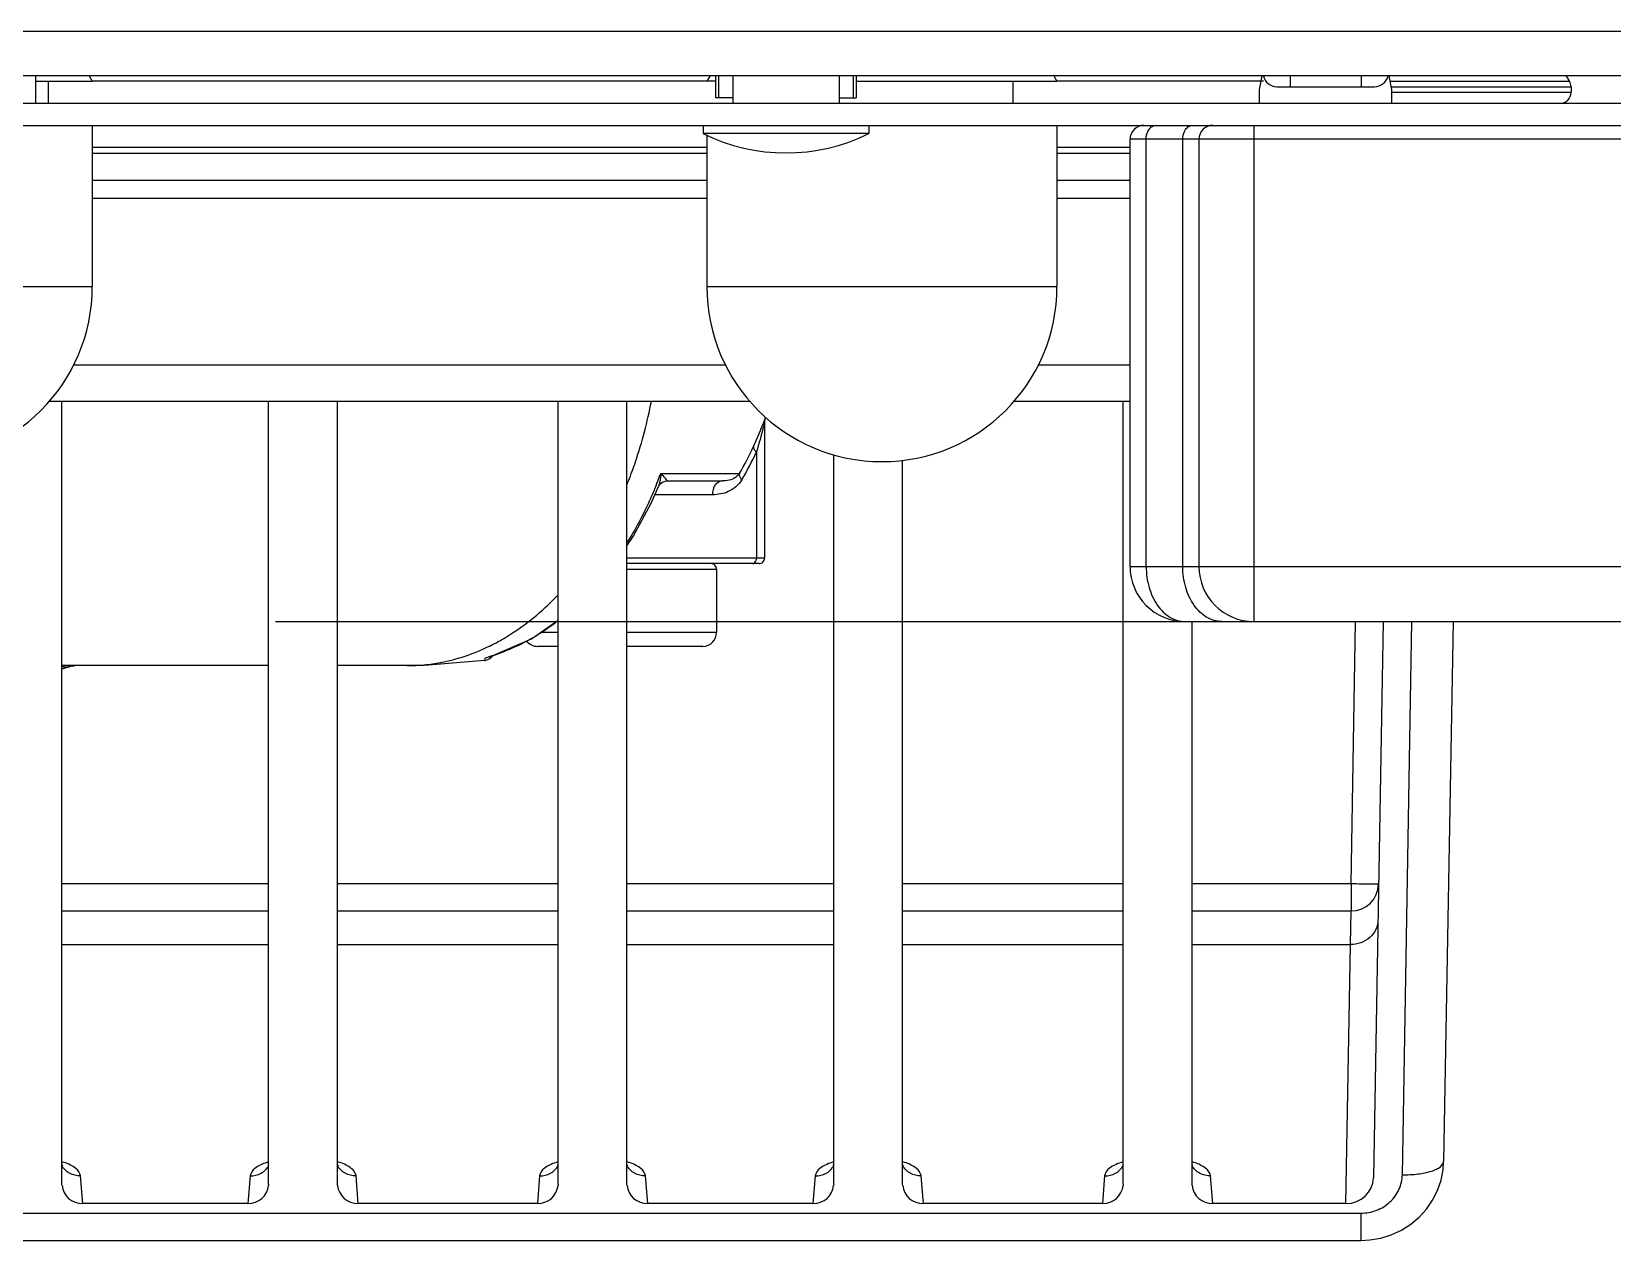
# Model space of a CAD drawing. Header units: millimetres. Extents: x 341 to 4391, y 324 to 2971.
# Drawn here: x 3024.2 to 3081.6, y 2283.4 to 2327.3 of the extents above; entities that cross this region are included whole.
import ezdxf

# ---------------------------------------------------------------- set-up
doc = ezdxf.new("R2010")
doc.units = ezdxf.units.MM
doc.header["$LTSCALE"] = 256.666667
doc.layers.get('0').update_dxf_attribs({"linetype": 'CONTINUOUS'})
doc.layers.add('ASSI', color=7, linetype='CONTINUOUS')
doc.layers.add('GEOM', color=7, linetype='CONTINUOUS')

msp = doc.modelspace()

# ---------------------------------------------------------------- linework, layer by layer
at = {"color": 7, "linetype": 'Continuous'}
for p, q in [((3301.055, 2325.682), (2705.055, 2325.682)), ((2703.955, 2324.682), (3302.155, 2324.682))]:
    msp.add_line(p, q, dxfattribs=at)
at = {"color": 1}
msp.add_line((3033.055, 2305.882), (3133.055, 2305.882), dxfattribs=at)
at = {"color": 7, "linetype": 'Continuous'}
msp.add_arc((3075.857, 2323.062), 4.8, 30.30118, 33.28591, dxfattribs=at)
at = {"layer": 'ASSI', "color": 9, "linetype": 'Continuous'}
for p, q in [((3073.495, 2325.484), (3080.001, 2325.484)), ((3073.535, 2325.282), (3080.055, 2325.282)), ((3073.555, 2325.082), (3080.055, 2325.082))]:
    msp.add_line(p, q, dxfattribs=at)
at = {"layer": 'ASSI', "color": 7, "linetype": 'Continuous'}
for p, q in [((3080.055, 2325.282), (3080.055, 2325.082)), ((3049.055, 2307.782), (3049.055, 2305.482))]:
    msp.add_line(p, q, dxfattribs=at)
for centre, radius, start, end in [((3075.857, 2323.062), 4.8, 30.30118, 33.22476), ((3079.655, 2325.082), 0.4, 270, 360), ((3079.655, 2325.282), 0.4, 0, 30.30118)]:
    msp.add_arc(centre, radius, start, end, dxfattribs=at)
at = {"layer": 'GEOM', "color": 9, "linetype": 'Continuous'}
for p, q in [((3301.055, 2327.282), (2705.055, 2327.282)), ((3069.867, 2325.682), (3069.867, 2325.282)), ((3072.444, 2325.682), (3072.444, 2325.282)), ((3048.705, 2325.482), (3026.405, 2325.482)), ((3068.895, 2325.482), (3061.405, 2325.482)), ((3068.555, 2305.882), (3068.555, 2323.882)), ((3102.055, 2323.382), (3064.055, 2323.382)), ((3064.641, 2307.882), (3064.641, 2323.382)), ((3065.97, 2307.882), (3065.97, 2323.382)), ((3048.705, 2322.865), (3026.405, 2322.865)), ((3064.055, 2322.865), (3061.405, 2322.865)), ((3048.705, 2321.224), (3026.405, 2321.224)), ((3064.055, 2321.224), (3061.405, 2321.224)), ((3013.705, 2318.032), (3026.405, 2318.032)), ((3048.705, 2318.032), (3061.405, 2318.032)), ((3025.725, 2315.198), (3049.386, 2315.198)), ((3060.725, 2315.198), (3064.055, 2315.198)), ((3050.502, 2312.035), (3050.502, 2308.182)), ((3047.03, 2311.25), (3049.885, 2311.25)), ((3048.906, 2310.482), (3046.811, 2310.482)), ((3050.795, 2308.182), (3045.805, 2308.182)), ((3045.805, 2307.782), (3049.055, 2307.782)), ((3064.055, 2307.882), (3102.055, 2307.882)), ((3043.305, 2305.482), (3042.668, 2305.482)), ((3049.055, 2305.482), (3045.805, 2305.482)), ((3072.075, 2296.365), (3072.241, 2305.882)), ((3073.935, 2285.813), (3074.285, 2305.882)), ((3040.646, 2304.536), (3040.639, 2304.467)), ((3040.911, 2304.635), (3040.862, 2304.625)), ((3025.557, 2304.249), (3025.605, 2304.249)), ((3038.435, 2304.311), (3038.449, 2304.312)), ((3032.805, 2296.365), (3025.305, 2296.365)), ((3043.305, 2296.365), (3035.305, 2296.365)), ((3053.305, 2296.365), (3045.805, 2296.365)), ((3063.805, 2296.365), (3055.805, 2296.365)), ((3072.075, 2296.365), (3066.305, 2296.365)), ((3072.075, 2296.365), (3072.075, 2295.382)), ((3072.052, 2294.164), (3072.075, 2295.382)), ((3025.305, 2294.164), (3032.805, 2294.164)), ((3035.305, 2294.164), (3043.305, 2294.164)), ((3045.805, 2294.164), (3053.305, 2294.164)), ((3055.805, 2294.164), (3063.805, 2294.164)), ((3066.305, 2294.164), (3072.052, 2294.164)), ((3071.888, 2284.769), (3072.052, 2294.164)), ((3026.058, 2284.769), (3025.976, 2285.773)), ((3032.135, 2285.773), (3032.053, 2284.769)), ((3036.058, 2284.769), (3035.976, 2285.773)), ((3042.635, 2285.773), (3042.553, 2284.769)), ((3046.558, 2284.769), (3046.476, 2285.773)), ((3052.635, 2285.773), (3052.553, 2284.769)), ((3056.558, 2284.769), (3056.476, 2285.773)), ((3063.135, 2285.773), (3063.053, 2284.769)), ((3067.058, 2284.769), (3066.976, 2285.773)), ((2933.677, 2284.42), (3072.434, 2284.42)), ((3072.434, 2284.42), (3072.434, 2283.433))]:
    msp.add_line(p, q, dxfattribs=at)
at = {"layer": 'GEOM', "color": 7, "linetype": 'Continuous'}
for p, q in [((3024.355, 2324.682), (3024.355, 2325.682)), ((3026.289, 2325.682), (3026.405, 2325.482)), ((3048.822, 2325.682), (3048.705, 2325.482)), ((3049.025, 2324.882), (3049.025, 2325.682)), ((3049.138, 2324.882), (3049.138, 2325.682)), ((3049.645, 2325.682), (3049.645, 2324.682)), ((3053.506, 2325.682), (3053.506, 2324.682)), ((3054.013, 2325.682), (3054.013, 2324.882)), ((3054.125, 2325.682), (3054.125, 2324.882)), ((3061.289, 2325.682), (3061.405, 2325.482)), ((3068.755, 2325.182), (3068.855, 2325.682)), ((3073.555, 2325.182), (3073.455, 2325.682)), ((3024.355, 2325.482), (3026.405, 2325.482)), ((3024.805, 2325.482), (3024.805, 2324.682)), ((3049.025, 2325.482), (3048.705, 2325.482)), ((3054.125, 2325.482), (3061.405, 2325.482)), ((3059.805, 2325.482), (3059.805, 2324.682)), ((3068.755, 2324.682), (3068.755, 2325.182)), ((3069.385, 2325.282), (3072.926, 2325.282)), ((3073.555, 2324.682), (3073.555, 2325.182)), ((3049.645, 2324.882), (3049.025, 2324.882)), ((3053.506, 2324.882), (3054.125, 2324.882)), ((2705.061, 2323.882), (3301.05, 2323.882)), ((3026.405, 2323.882), (3026.405, 2318.032)), ((3048.575, 2323.882), (3048.575, 2323.582)), ((3054.575, 2323.882), (3054.575, 2323.582)), ((3061.405, 2323.882), (3061.405, 2318.032)), ((3054.575, 2323.582), (3048.575, 2323.582)), ((3048.705, 2323.524), (3048.705, 2318.032)), ((3064.055, 2307.882), (3064.055, 2323.382)), ((3066.555, 2323.382), (3066.555, 2307.882)), ((3048.705, 2323.082), (3026.405, 2323.082)), ((3064.055, 2323.082), (3061.405, 2323.082)), ((3048.705, 2321.882), (3026.405, 2321.882)), ((3064.055, 2321.882), (3061.405, 2321.882)), ((3024.861, 2313.882), (3050.25, 2313.882)), ((3025.305, 2285.478), (3025.305, 2313.882)), ((3032.805, 2285.478), (3032.805, 2313.882)), ((3035.305, 2285.478), (3035.305, 2313.882)), ((3043.305, 2285.478), (3043.305, 2313.882)), ((3045.805, 2285.478), (3045.805, 2313.882)), ((3059.861, 2313.882), (3064.055, 2313.882)), ((3063.805, 2285.478), (3063.805, 2313.882)), ((3050.795, 2313.11), (3050.795, 2308.182)), ((3053.305, 2285.478), (3053.305, 2311.931)), ((3055.805, 2285.478), (3055.805, 2311.736)), ((3046.677, 2310.179), (3046.946, 2310.786)), ((3046.946, 2310.786), (3046.998, 2310.868)), ((3046.998, 2310.868), (3047.09, 2310.942)), ((3047.237, 2310.982), (3049.259, 2310.982)), ((3046.034, 2308.973), (3046.677, 2310.179)), ((3045.805, 2308.63), (3046.034, 2308.973)), ((3050.595, 2307.982), (3045.805, 2307.982)), ((3042.336, 2305.25), (3043.305, 2305.928)), ((3066.055, 2305.882), (3100.055, 2305.882)), ((3066.305, 2285.478), (3066.305, 2305.882)), ((3073.241, 2305.882), (3072.889, 2285.697)), ((3075.776, 2305.882), (3075.434, 2286.3)), ((3040.911, 2304.635), (3042.336, 2305.25)), ((3041.255, 2304.783), (3042.166, 2305.175)), ((3043.305, 2304.982), (3042.556, 2304.982)), ((3048.555, 2304.982), (3045.805, 2304.982)), ((3040.639, 2304.467), (3038.456, 2304.282)), ((3040.801, 2304.597), (3040.812, 2304.601)), ((3040.812, 2304.601), (3040.829, 2304.608)), ((3040.829, 2304.608), (3040.883, 2304.626)), ((3040.883, 2304.626), (3040.911, 2304.635)), ((3032.805, 2304.282), (3025.305, 2304.282)), ((3025.305, 2304.17), (3025.605, 2304.249)), ((3025.861, 2304.282), (3025.605, 2304.249)), ((3038.456, 2304.282), (3035.305, 2304.282)), ((3025.305, 2295.382), (3032.805, 2295.382)), ((3035.305, 2295.382), (3043.305, 2295.382)), ((3045.805, 2295.382), (3053.305, 2295.382)), ((3055.805, 2295.382), (3063.805, 2295.382)), ((3066.305, 2295.382), (3072.075, 2295.382)), ((3025.308, 2285.423), (3025.305, 2285.478)), ((3032.805, 2285.478), (3032.803, 2285.423)), ((3035.308, 2285.423), (3035.305, 2285.478)), ((3043.305, 2285.478), (3043.303, 2285.423)), ((3045.808, 2285.423), (3045.805, 2285.478)), ((3053.305, 2285.478), (3053.303, 2285.423)), ((3055.808, 2285.423), (3055.805, 2285.478)), ((3063.805, 2285.478), (3063.803, 2285.423)), ((3066.308, 2285.423), (3066.305, 2285.478)), ((3032.053, 2284.769), (3026.058, 2284.769)), ((3042.553, 2284.769), (3036.058, 2284.769)), ((3052.553, 2284.769), (3046.558, 2284.769)), ((3063.053, 2284.769), (3056.558, 2284.769)), ((3071.888, 2284.769), (3067.058, 2284.769)), ((2933.677, 2283.433), (3072.434, 2283.433))]:
    msp.add_line(p, q, dxfattribs=at)
for points in [[(3047.09, 2310.942), (3047.19, 2310.978), (3047.237, 2310.982)], [(3025.328, 2286.147), (3025.333, 2286.143), (3025.324, 2286.151), (3025.305, 2286.175)], [(3032.805, 2286.175), (3032.786, 2286.151), (3032.778, 2286.144)], [(3035.328, 2286.147), (3035.333, 2286.143), (3035.324, 2286.151), (3035.305, 2286.175)], [(3043.305, 2286.175), (3043.286, 2286.151), (3043.278, 2286.144)], [(3045.828, 2286.147), (3045.833, 2286.143), (3045.824, 2286.151), (3045.805, 2286.175)], [(3053.305, 2286.175), (3053.286, 2286.151), (3053.278, 2286.144)], [(3055.828, 2286.147), (3055.833, 2286.143), (3055.824, 2286.151), (3055.805, 2286.175)], [(3063.805, 2286.175), (3063.786, 2286.151), (3063.778, 2286.144)], [(3066.328, 2286.147), (3066.333, 2286.143), (3066.324, 2286.151), (3066.305, 2286.175)], [(3072.434, 2283.433), (3072.75, 2283.45), (3073.149, 2283.517), (3073.535, 2283.637), (3073.9, 2283.805), (3074.239, 2284.019), (3074.544, 2284.276), (3074.811, 2284.569), (3075.035, 2284.895), (3075.212, 2285.245), (3075.338, 2285.615), (3075.413, 2285.998), (3075.434, 2286.3)]]:
    msp.add_lwpolyline(points, dxfattribs=at)
for centre, radius, start, end in [((3069.385, 2325.782), 0.5, 191.62174, 269.99961), ((3072.926, 2325.782), 0.5, 270, 348.37819), ((3064.555, 2323.382), 0.5, 90, 180), ((3067.055, 2323.382), 0.5, 90, 180), ((3051.575, 2329.661), 6.779, 243.73196, 296.26804), ((3020.055, 2318.032), 6.35, 180, 360), ((3055.055, 2318.032), 6.35, 180, 360), ((3051.295, 2313.111), 0.5, 162.00158, 180), ((3038.456, 2317.282), 13, 341.99843, 342.16562), ((3048.855, 2307.782), 0.2, 0, 90.00011), ((3050.595, 2308.182), 0.2, 269.99185, 360), ((3066.055, 2307.882), 2, 180, 270), ((3068.555, 2307.882), 2, 180, 270), ((3048.555, 2305.482), 0.5, 269.99987, 360), ((3042.555, 2305.482), 0.5, 218.09477, 270.00013), ((3040.555, 2304.96), 0.5, 279.66973, 321.36702), ((3072.075, 2296.382), 1, 270, 359)]:
    msp.add_arc(centre, radius, start, end, dxfattribs=at)
at = {"layer": 'GEOM', "color": 9, "linetype": 'Continuous'}
for centre, radius, start, end in [((3038.142, 2317.848), 13.481, 338.44163, 339.08651), ((3037.784, 2317.991), 13.866, 335.44825, 338.43572), ((3041.126, 2316.452), 10.187, 329.29546, 335.51349), ((3040.86, 2316.425), 10.594, 329.3141, 335.52236), ((3032.748, 2316.58), 15.244, 338.43648, 339.53638), ((3031.726, 2316.519), 15.182, 338.15062, 338.63667), ((3032.927, 2316.509), 15.052, 337.78072, 338.4356), ((3038.334, 2312.301), 8.09, 297.36147, 303.7087), ((3038.06, 2312.72), 8.59, 303.68248, 306.89938), ((3037.91, 2312.922), 8.842, 306.88849, 307.6589), ((3037.495, 2311.806), 7.58, 295.69064, 296.95825), ((3037.463, 2311.87), 7.652, 296.95701, 297.35666), ((3037.448, 2311.899), 7.685, 297.35656, 297.61945), ((3037.432, 2311.929), 7.719, 297.61956, 298.02808), ((3038.575, 2311.841), 7.57, 290.67134, 297.34315), ((3038.67, 2311.599), 7.311, 287.44936, 290.64569), ((3011.691, 2354.055), 51.7, 285.27492, 285.55696), ((3037.821, 2310.795), 6.512, 270.00764, 275.41676), ((3024.711, 2284.165), 2.198, 72.55586, 74.2611), ((3033.398, 2284.172), 2.191, 105.73687, 107.58974), ((3034.711, 2284.165), 2.198, 72.55586, 74.2611), ((3043.898, 2284.172), 2.191, 105.73687, 107.58974), ((3045.211, 2284.165), 2.198, 72.55586, 74.2611), ((3053.898, 2284.172), 2.191, 105.73687, 107.58974), ((3055.211, 2284.165), 2.198, 72.55586, 74.2611), ((3064.398, 2284.172), 2.191, 105.73687, 107.58974), ((3065.711, 2284.165), 2.198, 72.55586, 74.2611)]:
    msp.add_arc(centre, radius, start, end, dxfattribs=at)
at = {"layer": 'GEOM', "color": 7, "linetype": 'Continuous'}
for centre, major_axis, ratio, start_param, end_param in [((3026.056, 2285.476), (0.75, -0.019), 0.942634, -3.03939, -1.543491), ((3032.055, 2285.476), (0.75, 0.019), 0.942634, -1.598102, -0.102202), ((3036.056, 2285.476), (0.75, -0.019), 0.942634, -3.03939, -1.543491), ((3042.555, 2285.476), (0.75, 0.019), 0.942634, -1.598102, -0.102202), ((3046.556, 2285.476), (0.75, -0.019), 0.942634, -3.03939, -1.543491), ((3052.555, 2285.476), (0.75, 0.019), 0.942634, -1.598102, -0.102202), ((3056.556, 2285.476), (0.75, -0.019), 0.942634, -3.03939, -1.543491), ((3063.055, 2285.476), (0.75, 0.019), 0.942634, -1.598102, -0.102202), ((3067.056, 2285.476), (0.75, -0.019), 0.942634, -3.03939, -1.543491), ((3071.889, 2285.712), (1, 0.006), 0.943253, -1.576649, -0.02167)]:
    msp.add_ellipse(centre, major_axis=major_axis, ratio=ratio, start_param=start_param, end_param=end_param, dxfattribs=at)
at = {"layer": 'GEOM', "color": 9, "linetype": 'Continuous'}
for points, knots in [([(3064.641, 2323.382), (3064.641, 2323.505), (3064.687, 2323.69), (3064.847, 2323.852), (3064.948, 2323.882), (3064.995, 2323.882)], [0, 0, 0, 0, 0.552526, 0.7892, 1, 1, 1, 1]), ([(3065.97, 2323.382), (3065.97, 2323.505), (3066.015, 2323.69), (3066.176, 2323.852), (3066.276, 2323.882), (3066.323, 2323.882)], [0, 0, 0, 0, 0.552526, 0.7892, 1, 1, 1, 1]), ([(3045.865, 2310.989), (3045.954, 2311.218), (3046.296, 2312.157), (3046.549, 2313.129), (3046.691, 2313.87)], [0, 0, 0, 0, 0.245755, 1, 1, 1, 1]), ([(3050.795, 2313.111), (3050.782, 2313.054), (3050.692, 2312.693), (3050.594, 2312.335), (3050.502, 2312.035)], [0, 0, 0, 0, 0.156802, 1, 1, 1, 1]), ([(3050.82, 2313.265), (3050.813, 2313.264), (3050.815, 2313.229), (3050.789, 2313.193), (3050.767, 2313.117), (3050.746, 2313.065), (3050.735, 2313.036)], [0, 0, 0, 0, 0.080066, 0.299294, 0.617132, 1, 1, 1, 1]), ([(3050.396, 2312.229), (3050.393, 2312.216), (3050.397, 2312.137), (3050.457, 2312.077), (3050.502, 2312.035)], [0, 0, 0, 0, 0.181889, 1, 1, 1, 1]), ([(3047.03, 2311.25), (3047.03, 2311.208), (3047.021, 2311.05), (3046.99, 2310.892), (3046.946, 2310.786)], [0, 0, 0, 0, 0.268366, 1, 1, 1, 1]), ([(3047.03, 2311.25), (3047.089, 2311.192), (3047.127, 2311.157), (3047.268, 2310.982), (3047.237, 2310.982)], [0, 0, 0, 0, 0.725684, 1, 1, 1, 1]), ([(3049.885, 2311.25), (3049.847, 2311.194), (3049.673, 2311.028), (3049.425, 2310.982), (3049.259, 2310.982)], [0, 0, 0, 0, 0.288685, 1, 1, 1, 1]), ([(3049.885, 2311.25), (3049.88, 2311.234), (3049.875, 2311.148), (3049.927, 2311.07), (3049.971, 2311.018)], [0, 0, 0, 0, 0.195024, 1, 1, 1, 1]), ([(3046.861, 2310.817), (3046.787, 2310.634), (3046.479, 2309.922), (3046.114, 2309.234), (3045.809, 2308.744)], [0, 0, 0, 0, 0.25532, 1, 1, 1, 1]), ([(3049.971, 2311.018), (3049.861, 2310.833), (3049.518, 2310.553), (3049.101, 2310.482), (3048.906, 2310.482)], [0, 0, 0, 0, 0.525043, 1, 1, 1, 1]), ([(3049.259, 2310.982), (3049.163, 2310.982), (3048.953, 2310.833), (3048.906, 2310.605), (3048.906, 2310.482)], [0, 0, 0, 0, 0.440232, 1, 1, 1, 1]), ([(3050.361, 2307.982), (3050.421, 2307.982), (3050.494, 2308.073), (3050.502, 2308.156), (3050.502, 2308.182)], [0, 0, 0, 0, 0.699321, 1, 1, 1, 1]), ([(3064.641, 2307.882), (3064.641, 2307.624), (3064.709, 2307.125), (3065.005, 2306.47), (3065.466, 2306.004), (3065.868, 2305.882), (3066.055, 2305.882)], [0, 0, 0, 0, 0.287968, 0.555344, 0.790534, 1, 1, 1, 1]), ([(3067.384, 2305.882), (3067.197, 2305.882), (3066.794, 2306.004), (3066.333, 2306.47), (3066.037, 2307.125), (3065.97, 2307.624), (3065.97, 2307.882)], [0, 0, 0, 0, 0.209466, 0.444656, 0.712032, 1, 1, 1, 1]), ([(3041.059, 2305.115), (3041.263, 2305.224), (3042.087, 2305.711), (3042.824, 2306.34), (3043.322, 2306.867)], [0, 0, 0, 0, 0.241635, 1, 1, 1, 1]), ([(3038.449, 2304.312), (3038.648, 2304.332), (3039.451, 2304.446), (3040.231, 2304.71), (3040.782, 2304.975)], [0, 0, 0, 0, 0.246493, 1, 1, 1, 1]), ([(3040.862, 2304.625), (3040.809, 2304.608), (3040.753, 2304.577), (3040.648, 2304.558), (3040.646, 2304.536)], [0, 0, 0, 0, 0.712014, 1, 1, 1, 1]), ([(3025.557, 2304.249), (3025.578, 2304.255), (3025.65, 2304.273), (3025.723, 2304.282), (3025.775, 2304.282)], [0, 0, 0, 0, 0.303393, 1, 1, 1, 1]), ([(3073.075, 2296.365), (3073.075, 2296.363), (3073.065, 2296.363), (3073.054, 2296.361), (3073.028, 2296.36), (3072.98, 2296.358), (3072.896, 2296.358), (3072.773, 2296.357), (3072.624, 2296.358), (3072.388, 2296.36), (3072.203, 2296.362), (3072.075, 2296.365)], [0, 0, 0, 0, 0.005109, 0.019596, 0.043484, 0.076561, 0.16896, 0.293271, 0.444727, 0.617521, 1, 1, 1, 1]), ([(3073.052, 2295.053), (3073.05, 2294.936), (3072.993, 2294.696), (3072.691, 2294.3), (3072.302, 2294.163), (3072.052, 2294.164)], [0, 0, 0, 0, 0.240688, 0.488184, 1, 1, 1, 1]), ([(3025.976, 2285.773), (3025.84, 2285.771), (3025.568, 2285.834), (3025.365, 2286.03), (3025.303, 2286.144)], [0, 0, 0, 0, 0.512135, 1, 1, 1, 1]), ([(3025.976, 2285.773), (3025.967, 2285.88), (3025.837, 2286.042), (3025.607, 2286.176), (3025.454, 2286.236), (3025.37, 2286.262)], [0, 0, 0, 0, 0.398514, 0.673269, 1, 1, 1, 1]), ([(3032.736, 2286.261), (3032.653, 2286.234), (3032.501, 2286.175), (3032.272, 2286.041), (3032.144, 2285.88), (3032.135, 2285.773)], [0, 0, 0, 0, 0.326504, 0.601113, 1, 1, 1, 1]), ([(3032.135, 2285.773), (3032.271, 2285.771), (3032.543, 2285.834), (3032.746, 2286.03), (3032.808, 2286.144)], [0, 0, 0, 0, 0.512135, 1, 1, 1, 1]), ([(3035.976, 2285.773), (3035.84, 2285.771), (3035.568, 2285.834), (3035.365, 2286.03), (3035.303, 2286.144)], [0, 0, 0, 0, 0.512135, 1, 1, 1, 1]), ([(3035.976, 2285.773), (3035.967, 2285.88), (3035.837, 2286.042), (3035.607, 2286.176), (3035.454, 2286.236), (3035.37, 2286.262)], [0, 0, 0, 0, 0.398514, 0.673269, 1, 1, 1, 1]), ([(3043.236, 2286.261), (3043.153, 2286.234), (3043.001, 2286.175), (3042.772, 2286.041), (3042.644, 2285.88), (3042.635, 2285.773)], [0, 0, 0, 0, 0.326504, 0.601113, 1, 1, 1, 1]), ([(3042.635, 2285.773), (3042.771, 2285.771), (3043.043, 2285.834), (3043.246, 2286.03), (3043.308, 2286.144)], [0, 0, 0, 0, 0.512135, 1, 1, 1, 1]), ([(3046.476, 2285.773), (3046.34, 2285.771), (3046.068, 2285.834), (3045.865, 2286.03), (3045.803, 2286.144)], [0, 0, 0, 0, 0.512135, 1, 1, 1, 1]), ([(3046.476, 2285.773), (3046.467, 2285.88), (3046.337, 2286.042), (3046.107, 2286.176), (3045.954, 2286.236), (3045.87, 2286.262)], [0, 0, 0, 0, 0.398514, 0.673269, 1, 1, 1, 1]), ([(3053.236, 2286.261), (3053.153, 2286.234), (3053.001, 2286.175), (3052.772, 2286.041), (3052.644, 2285.88), (3052.635, 2285.773)], [0, 0, 0, 0, 0.326504, 0.601113, 1, 1, 1, 1]), ([(3052.635, 2285.773), (3052.771, 2285.771), (3053.043, 2285.834), (3053.246, 2286.03), (3053.308, 2286.144)], [0, 0, 0, 0, 0.512135, 1, 1, 1, 1]), ([(3056.476, 2285.773), (3056.34, 2285.771), (3056.068, 2285.834), (3055.865, 2286.03), (3055.803, 2286.144)], [0, 0, 0, 0, 0.512135, 1, 1, 1, 1]), ([(3056.476, 2285.773), (3056.467, 2285.88), (3056.337, 2286.042), (3056.107, 2286.176), (3055.954, 2286.236), (3055.87, 2286.262)], [0, 0, 0, 0, 0.398514, 0.673269, 1, 1, 1, 1]), ([(3063.736, 2286.261), (3063.653, 2286.234), (3063.501, 2286.175), (3063.272, 2286.041), (3063.144, 2285.88), (3063.135, 2285.773)], [0, 0, 0, 0, 0.326504, 0.601113, 1, 1, 1, 1]), ([(3063.135, 2285.773), (3063.271, 2285.771), (3063.543, 2285.834), (3063.746, 2286.03), (3063.808, 2286.144)], [0, 0, 0, 0, 0.512135, 1, 1, 1, 1]), ([(3066.976, 2285.773), (3066.84, 2285.771), (3066.568, 2285.834), (3066.365, 2286.03), (3066.303, 2286.144)], [0, 0, 0, 0, 0.512135, 1, 1, 1, 1]), ([(3066.976, 2285.773), (3066.967, 2285.88), (3066.837, 2286.042), (3066.607, 2286.176), (3066.454, 2286.236), (3066.37, 2286.262)], [0, 0, 0, 0, 0.398514, 0.673269, 1, 1, 1, 1]), ([(3073.935, 2285.813), (3074.125, 2285.81), (3074.482, 2285.828), (3074.9, 2285.906), (3075.17, 2286.011), (3075.338, 2286.107), (3075.433, 2286.224), (3075.434, 2286.3)], [0, 0, 0, 0, 0.345095, 0.644157, 0.765192, 0.86377, 1, 1, 1, 1]), ([(3072.434, 2284.42), (3072.627, 2284.42), (3073.014, 2284.491), (3073.509, 2284.798), (3073.847, 2285.26), (3073.931, 2285.63), (3073.935, 2285.813)], [0, 0, 0, 0, 0.25706, 0.510056, 0.757184, 1, 1, 1, 1])]:
    msp.add_open_spline(points, degree=3, knots=knots, dxfattribs=at)
msp.add_open_spline([(3025.306, 2304.266), (3025.385, 2304.238), (3025.475, 2304.229), (3025.557, 2304.249)], degree=3, dxfattribs=at)

doc.saveas('drawing.dxf')
